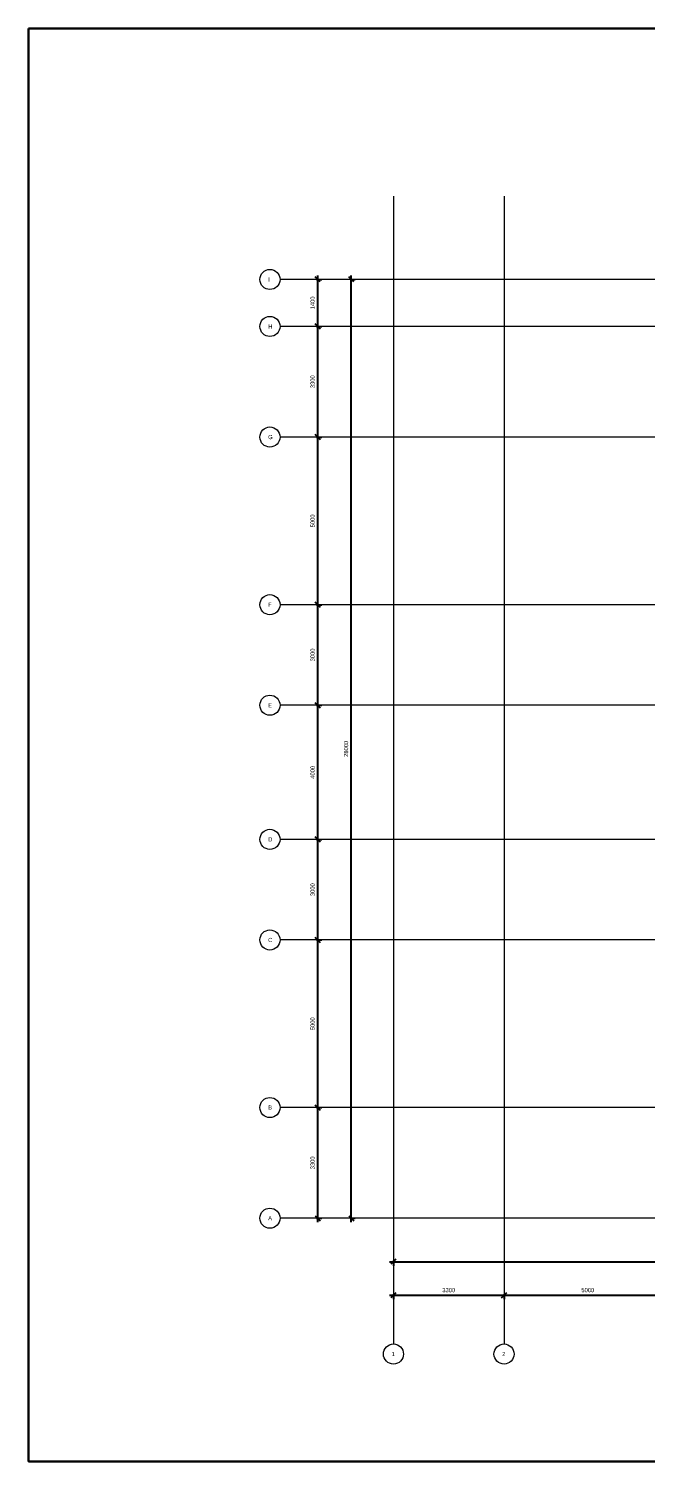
# Model space of a CAD drawing. Header units: millimetres. Extents: x -12446 to 395154, y -7552 to 35181.
# Drawn here: x 346899 to 365304, y -7552 to 35181 of the extents above; entities that cross this region are included whole.
import ezdxf

# ---------------------------------------------------------------- set-up
doc = ezdxf.new("R2010")
doc.units = ezdxf.units.MM
doc.header["$PDMODE"] = 35
doc.linetypes.add('Grid Line', pattern=[22.225, 12.7, -3.175, 3.175, -3.175])
for name, color, linetype, lineweight in [('A-ANNO-DIMS', 211, 'Continuous', 9), ('Boundary', 40, 'Continuous', 30), ('S-GRID', 1, 'Continuous', 9), ('S-GRID-IDEN', 1, 'Continuous', 9)]:
    doc.layers.add(name, color=color, linetype=linetype, lineweight=lineweight)
doc.styles.add('JetBrains Mono', font='JetBrainsMono-VariableFont_wght.ttf', dxfattribs={"height": 125})
doc.dimstyles.new('Diagonal_-_2_5mm_JetBrains_Mono', dxfattribs={"dimscale": 304.8, "dimtxt": 176.918969, "dimasz": 0.492126, "dimexe": 0.393701, "dimexo": 0.246063, "dimgap": 0.287073, "dimtad": 1, "dimdec": 0, "dimzin": 0, "dimdsep": 46, "dimtxsty": 'JetBrains Mono', "dimblk1": 'OBLIQUE', "dimblk2": 'OBLIQUE', "dimsah": 1, "dimcen": 0.09, "dimdle": 0.393701, "dimazin": 0, "dimtfac": 1, "dimtdec": 4, "dimtix": 1, "dimtmove": 0, "dimatfit": 3, "dimfxl": 1, "dimtvp": 1, "dimtfill": 1, "dimtolj": 1, "dimtzin": 0, "dimarcsym": 2})

# ---------------------------------------------------------------- blocks, each defined once
blk = doc.blocks.new('Grid - M_Grid Head - Circle-24584-01 1st Floor Lvl_')
at = {"layer": 'S-GRID-IDEN'}
blk.add_circle((0, 0), 6, dxfattribs=at)
blk = doc.blocks.new('_Oblique')
at = {"color": 0, "linetype": 'ByBlock', "lineweight": -2}
blk.add_line((-0.5, -0.5), (0.5, 0.5), dxfattribs=at)
blk = doc.blocks.new('*D71')
at = {"layer": 'A-ANNO-DIMS', "color": 0, "lineweight": -2, "transparency": 16777216}
for p, q in [((357666, -2597), (361206, -2597)), ((357786, -2566), (357786, -2717)), ((361086, -2566), (361086, -2717))]:
    blk.add_line(p, q, dxfattribs=at)
at = {"layer": 'Defpoints', "color": 0, "transparency": 16777216}
for p in [(357786, -2491), (361086, -2491), (361086, -2597)]:
    blk.add_point(p, dxfattribs=at)
at = {"layer": 'A-ANNO-DIMS', "color": 0, "lineweight": -2, "transparency": 16777216, "xscale": 150, "yscale": 150, "zscale": 150, "rotation": 180}
blk.add_blockref('_Oblique', (357786, -2597), dxfattribs=at)
at = {"layer": 'A-ANNO-DIMS', "color": 0, "lineweight": -2, "transparency": 16777216, "xscale": 150, "yscale": 150, "zscale": 150}
blk.add_blockref('_Oblique', (361086, -2597), dxfattribs=at)
at = {"layer": 'A-ANNO-DIMS', "color": 0, "transparency": 16777216, "insert": (359436, -2446), "char_height": 125, "width": 496.29, "attachment_point": 5, "style": 'JetBrains Mono', "bg_fill": 3, "box_fill_scale": 1.1, "bg_fill_color": 9, "bg_fill_true_color": 13158600, "bg_fill_transparency": 0}
blk.add_mtext('\\A1;3300', dxfattribs=at)
blk = doc.blocks.new('*D72')
at = {"layer": 'A-ANNO-DIMS', "color": 0, "lineweight": -2, "transparency": 16777216}
for p, q in [((360966, -2597), (366206, -2597)), ((361086, -2566), (361086, -2717)), ((366086, -2566), (366086, -2717))]:
    blk.add_line(p, q, dxfattribs=at)
at = {"layer": 'Defpoints', "color": 0, "transparency": 16777216}
for p in [(361086, -2491), (366086, -2491), (366086, -2597)]:
    blk.add_point(p, dxfattribs=at)
at = {"layer": 'A-ANNO-DIMS', "color": 0, "lineweight": -2, "transparency": 16777216, "xscale": 150, "yscale": 150, "zscale": 150, "rotation": 180}
blk.add_blockref('_Oblique', (361086, -2597), dxfattribs=at)
at = {"layer": 'A-ANNO-DIMS', "color": 0, "lineweight": -2, "transparency": 16777216, "xscale": 150, "yscale": 150, "zscale": 150}
blk.add_blockref('_Oblique', (366086, -2597), dxfattribs=at)
at = {"layer": 'A-ANNO-DIMS', "color": 0, "transparency": 16777216, "insert": (363586, -2446), "char_height": 125, "width": 496.29, "attachment_point": 5, "style": 'JetBrains Mono', "bg_fill": 3, "box_fill_scale": 1.1, "bg_fill_color": 9, "bg_fill_true_color": 13158600, "bg_fill_transparency": 0}
blk.add_mtext('\\A1;5000', dxfattribs=at)
blk = doc.blocks.new('*D78')
at = {"layer": 'A-ANNO-DIMS', "color": 0, "lineweight": -2, "transparency": 16777216}
for p, q in [((355494, 3000), (355645, 3000)), ((355525, -420), (355525, 3120)), ((355494, -300), (355645, -300))]:
    blk.add_line(p, q, dxfattribs=at)
at = {"layer": 'Defpoints', "color": 0, "transparency": 16777216}
for p in [(355419, 3000), (355525, 3000), (355419, -300)]:
    blk.add_point(p, dxfattribs=at)
at = {"layer": 'A-ANNO-DIMS', "color": 0, "lineweight": -2, "transparency": 16777216, "xscale": 150, "yscale": 150, "zscale": 150}
for p, rotation in [((355525, 3000), 90), ((355525, -300), 270)]:
    blk.add_blockref('_Oblique', p, dxfattribs=dict(at, rotation=rotation))
at = {"layer": 'A-ANNO-DIMS', "color": 0, "transparency": 16777216, "insert": (355373, 1350), "char_height": 125, "width": 496.29, "attachment_point": 5, "rotation": 90, "style": 'JetBrains Mono', "bg_fill": 3, "box_fill_scale": 1.1, "bg_fill_color": 9, "bg_fill_true_color": 13158600, "bg_fill_transparency": 0}
blk.add_mtext('\\A1;3300', dxfattribs=at)
blk = doc.blocks.new('*D79')
at = {"layer": 'A-ANNO-DIMS', "color": 0, "lineweight": -2, "transparency": 16777216}
for p, q in [((355525, 2880), (355525, 8120)), ((355494, 8000), (355645, 8000)), ((355494, 3000), (355645, 3000))]:
    blk.add_line(p, q, dxfattribs=at)
at = {"layer": 'Defpoints', "color": 0, "transparency": 16777216}
for p in [(355419, 8000), (355525, 8000), (355419, 3000)]:
    blk.add_point(p, dxfattribs=at)
at = {"layer": 'A-ANNO-DIMS', "color": 0, "lineweight": -2, "transparency": 16777216, "xscale": 150, "yscale": 150, "zscale": 150}
for p, rotation in [((355525, 8000), 90), ((355525, 3000), 270)]:
    blk.add_blockref('_Oblique', p, dxfattribs=dict(at, rotation=rotation))
at = {"layer": 'A-ANNO-DIMS', "color": 0, "transparency": 16777216, "insert": (355373, 5500), "char_height": 125, "width": 496.29, "attachment_point": 5, "rotation": 90, "style": 'JetBrains Mono', "bg_fill": 3, "box_fill_scale": 1.1, "bg_fill_color": 9, "bg_fill_true_color": 13158600, "bg_fill_transparency": 0}
blk.add_mtext('\\A1;5000', dxfattribs=at)
blk = doc.blocks.new('*D80')
at = {"layer": 'A-ANNO-DIMS', "color": 0, "lineweight": -2, "transparency": 16777216}
for p, q in [((355525, 7880), (355525, 11120)), ((355494, 11000), (355645, 11000)), ((355494, 8000), (355645, 8000))]:
    blk.add_line(p, q, dxfattribs=at)
at = {"layer": 'Defpoints', "color": 0, "transparency": 16777216}
for p in [(355419, 11000), (355525, 11000), (355419, 8000)]:
    blk.add_point(p, dxfattribs=at)
at = {"layer": 'A-ANNO-DIMS', "color": 0, "lineweight": -2, "transparency": 16777216, "xscale": 150, "yscale": 150, "zscale": 150}
for p, rotation in [((355525, 11000), 90), ((355525, 8000), 270)]:
    blk.add_blockref('_Oblique', p, dxfattribs=dict(at, rotation=rotation))
at = {"layer": 'A-ANNO-DIMS', "color": 0, "transparency": 16777216, "insert": (355373, 9500), "char_height": 125, "width": 496.29, "attachment_point": 5, "rotation": 90, "style": 'JetBrains Mono', "bg_fill": 3, "box_fill_scale": 1.1, "bg_fill_color": 9, "bg_fill_true_color": 13158600, "bg_fill_transparency": 0}
blk.add_mtext('\\A1;3000', dxfattribs=at)
blk = doc.blocks.new('*D81')
at = {"layer": 'A-ANNO-DIMS', "color": 0, "lineweight": -2, "transparency": 16777216}
for p, q in [((355494, 15000), (355645, 15000)), ((355525, 10880), (355525, 15120)), ((355494, 11000), (355645, 11000))]:
    blk.add_line(p, q, dxfattribs=at)
at = {"layer": 'Defpoints', "color": 0, "transparency": 16777216}
for p in [(355419, 15000), (355525, 15000), (355419, 11000)]:
    blk.add_point(p, dxfattribs=at)
at = {"layer": 'A-ANNO-DIMS', "color": 0, "lineweight": -2, "transparency": 16777216, "xscale": 150, "yscale": 150, "zscale": 150}
for p, rotation in [((355525, 15000), 90), ((355525, 11000), 270)]:
    blk.add_blockref('_Oblique', p, dxfattribs=dict(at, rotation=rotation))
at = {"layer": 'A-ANNO-DIMS', "color": 0, "transparency": 16777216, "insert": (355373, 13000), "char_height": 125, "width": 496.29, "attachment_point": 5, "rotation": 90, "style": 'JetBrains Mono', "bg_fill": 3, "box_fill_scale": 1.1, "bg_fill_color": 9, "bg_fill_true_color": 13158600, "bg_fill_transparency": 0}
blk.add_mtext('\\A1;4000', dxfattribs=at)
blk = doc.blocks.new('*D82')
at = {"layer": 'A-ANNO-DIMS', "color": 0, "lineweight": -2, "transparency": 16777216}
for p, q in [((355494, 18000), (355645, 18000)), ((355525, 14880), (355525, 18120)), ((355494, 15000), (355645, 15000))]:
    blk.add_line(p, q, dxfattribs=at)
at = {"layer": 'Defpoints', "color": 0, "transparency": 16777216}
for p in [(355419, 18000), (355525, 18000), (355419, 15000)]:
    blk.add_point(p, dxfattribs=at)
at = {"layer": 'A-ANNO-DIMS', "color": 0, "lineweight": -2, "transparency": 16777216, "xscale": 150, "yscale": 150, "zscale": 150}
for p, rotation in [((355525, 18000), 90), ((355525, 15000), 270)]:
    blk.add_blockref('_Oblique', p, dxfattribs=dict(at, rotation=rotation))
at = {"layer": 'A-ANNO-DIMS', "color": 0, "transparency": 16777216, "insert": (355373, 16500), "char_height": 125, "width": 496.29, "attachment_point": 5, "rotation": 90, "style": 'JetBrains Mono', "bg_fill": 3, "box_fill_scale": 1.1, "bg_fill_color": 9, "bg_fill_true_color": 13158600, "bg_fill_transparency": 0}
blk.add_mtext('\\A1;3000', dxfattribs=at)
blk = doc.blocks.new('*D83')
at = {"layer": 'A-ANNO-DIMS', "color": 0, "lineweight": -2, "transparency": 16777216}
for p, q in [((355525, 17880), (355525, 23120)), ((355494, 23000), (355645, 23000)), ((355494, 18000), (355645, 18000))]:
    blk.add_line(p, q, dxfattribs=at)
at = {"layer": 'Defpoints', "color": 0, "transparency": 16777216}
for p in [(355419, 23000), (355525, 23000), (355419, 18000)]:
    blk.add_point(p, dxfattribs=at)
at = {"layer": 'A-ANNO-DIMS', "color": 0, "lineweight": -2, "transparency": 16777216, "xscale": 150, "yscale": 150, "zscale": 150}
for p, rotation in [((355525, 23000), 90), ((355525, 18000), 270)]:
    blk.add_blockref('_Oblique', p, dxfattribs=dict(at, rotation=rotation))
at = {"layer": 'A-ANNO-DIMS', "color": 0, "transparency": 16777216, "insert": (355373, 20500), "char_height": 125, "width": 496.29, "attachment_point": 5, "rotation": 90, "style": 'JetBrains Mono', "bg_fill": 3, "box_fill_scale": 1.1, "bg_fill_color": 9, "bg_fill_true_color": 13158600, "bg_fill_transparency": 0}
blk.add_mtext('\\A1;5000', dxfattribs=at)
blk = doc.blocks.new('*D84')
at = {"layer": 'A-ANNO-DIMS', "color": 0, "lineweight": -2, "transparency": 16777216}
for p, q in [((355494, 26300), (355645, 26300)), ((355525, 22880), (355525, 26420)), ((355494, 23000), (355645, 23000))]:
    blk.add_line(p, q, dxfattribs=at)
at = {"layer": 'Defpoints', "color": 0, "transparency": 16777216}
for p in [(355419, 26300), (355525, 26300), (355419, 23000)]:
    blk.add_point(p, dxfattribs=at)
at = {"layer": 'A-ANNO-DIMS', "color": 0, "lineweight": -2, "transparency": 16777216, "xscale": 150, "yscale": 150, "zscale": 150}
for p, rotation in [((355525, 26300), 90), ((355525, 23000), 270)]:
    blk.add_blockref('_Oblique', p, dxfattribs=dict(at, rotation=rotation))
at = {"layer": 'A-ANNO-DIMS', "color": 0, "transparency": 16777216, "insert": (355373, 24650), "char_height": 125, "width": 496.29, "attachment_point": 5, "rotation": 90, "style": 'JetBrains Mono', "bg_fill": 3, "box_fill_scale": 1.1, "bg_fill_color": 9, "bg_fill_true_color": 13158600, "bg_fill_transparency": 0}
blk.add_mtext('\\A1;3300', dxfattribs=at)
blk = doc.blocks.new('*D85')
at = {"layer": 'A-ANNO-DIMS', "color": 0, "lineweight": -2, "transparency": 16777216}
for p, q in [((355525, 26180), (355525, 27820)), ((355494, 27700), (355645, 27700)), ((355494, 26300), (355645, 26300))]:
    blk.add_line(p, q, dxfattribs=at)
at = {"layer": 'Defpoints', "color": 0, "transparency": 16777216}
for p in [(355419, 27700), (355525, 27700), (355419, 26300)]:
    blk.add_point(p, dxfattribs=at)
at = {"layer": 'A-ANNO-DIMS', "color": 0, "lineweight": -2, "transparency": 16777216, "xscale": 150, "yscale": 150, "zscale": 150}
for p, rotation in [((355525, 27700), 90), ((355525, 26300), 270)]:
    blk.add_blockref('_Oblique', p, dxfattribs=dict(at, rotation=rotation))
at = {"layer": 'A-ANNO-DIMS', "color": 0, "transparency": 16777216, "insert": (355373, 27000), "char_height": 125, "width": 496.29, "attachment_point": 5, "rotation": 90, "style": 'JetBrains Mono', "bg_fill": 3, "box_fill_scale": 1.1, "bg_fill_color": 9, "bg_fill_true_color": 13158600, "bg_fill_transparency": 0}
blk.add_mtext('\\A1;1400', dxfattribs=at)
blk = doc.blocks.new('*D86')
at = {"layer": 'A-ANNO-DIMS', "color": 0, "lineweight": -2, "transparency": 16777216}
for p, q in [((356525, -420), (356525, 27820)), ((356494, 27700), (356645, 27700)), ((356494, -300), (356645, -300))]:
    blk.add_line(p, q, dxfattribs=at)
at = {"layer": 'Defpoints', "color": 0, "transparency": 16777216}
for p in [(356419, 27700), (356525, 27700), (356419, -300)]:
    blk.add_point(p, dxfattribs=at)
at = {"layer": 'A-ANNO-DIMS', "color": 0, "lineweight": -2, "transparency": 16777216, "xscale": 150, "yscale": 150, "zscale": 150}
for p, rotation in [((356525, 27700), 90), ((356525, -300), 270)]:
    blk.add_blockref('_Oblique', p, dxfattribs=dict(at, rotation=rotation))
at = {"layer": 'A-ANNO-DIMS', "color": 0, "transparency": 16777216, "insert": (356373, 13700), "char_height": 125, "width": 620.37, "attachment_point": 5, "rotation": 90, "style": 'JetBrains Mono', "bg_fill": 3, "box_fill_scale": 1.1, "bg_fill_color": 9, "bg_fill_true_color": 13158600, "bg_fill_transparency": 0}
blk.add_mtext('\\A1;28000', dxfattribs=at)
blk = doc.blocks.new('*D87')
at = {"layer": 'A-ANNO-DIMS', "color": 0, "lineweight": -2, "transparency": 16777216}
for p, q in [((357666, -1597), (386506, -1597)), ((357786, -1566), (357786, -1717)), ((386386, -1566), (386386, -1717))]:
    blk.add_line(p, q, dxfattribs=at)
at = {"layer": 'Defpoints', "color": 0, "transparency": 16777216}
for p in [(357786, -1491), (386386, -1491), (386386, -1597)]:
    blk.add_point(p, dxfattribs=at)
at = {"layer": 'A-ANNO-DIMS', "color": 0, "lineweight": -2, "transparency": 16777216, "xscale": 150, "yscale": 150, "zscale": 150, "rotation": 180}
blk.add_blockref('_Oblique', (357786, -1597), dxfattribs=at)
at = {"layer": 'A-ANNO-DIMS', "color": 0, "lineweight": -2, "transparency": 16777216, "xscale": 150, "yscale": 150, "zscale": 150}
blk.add_blockref('_Oblique', (386386, -1597), dxfattribs=at)
at = {"layer": 'A-ANNO-DIMS', "color": 0, "transparency": 16777216, "insert": (372086, -1446), "char_height": 125, "width": 620.37, "attachment_point": 5, "style": 'JetBrains Mono', "bg_fill": 3, "box_fill_scale": 1.1, "bg_fill_color": 9, "bg_fill_true_color": 13158600, "bg_fill_transparency": 0}
blk.add_mtext('\\A1;28600', dxfattribs=at)

msp = doc.modelspace()

# ---------------------------------------------------------------- linework, layer by layer
at = {"layer": 'Boundary'}
msp.add_lwpolyline([(346899.3, 35181.3), (395154.3, 35181.3), (395154.3, -7551.8), (346899.3, -7551.8)], close=True, dxfattribs=at)

# ---------------------------------------------------------------- block references
at = {"layer": 'S-GRID-IDEN', "xscale": 49.99999999999998, "yscale": 49.99999999999998, "zscale": 49.99999999999998}
for p, rotation in [((354100.6, 27700), 89.99999999999984), ((354100.6, 26300), 89.99999999999984), ((354100.6, 23000), 89.99999999999984), ((354100.6, 18000), 89.99999999999984), ((354100.6, 15000), 89.99999999999984), ((354100.6, 11000), 89.99999999999982), ((354100.6, 8000), 89.99999999999982), ((354100.6, 3000), 89.99999999999982), ((354100.6, -300), 89.99999999999982), ((357786.4, -4350.9), 180), ((361086.4, -4350.9), 180)]:
    msp.add_blockref('Grid - M_Grid Head - Circle-24584-01 1st Floor Lvl_', p, dxfattribs=dict(at, rotation=rotation))

# ---------------------------------------------------------------- next in the draw order: texts
at = {"layer": 'S-GRID-IDEN', "char_height": 125, "width": 128.27, "attachment_point": 1, "style": 'JetBrains Mono', "bg_fill": 3, "box_fill_scale": 1.25, "bg_fill_color": 9, "bg_fill_true_color": 13158600, "bg_fill_transparency": 0}
for s, insert in [('I', (354047.4, 27762.1)), ('H', (354047.4, 26362.1)), ('G', (354047.4, 23062.1)), ('F', (354047.4, 18062.1)), ('E', (354047.4, 15062.1)), ('D', (354047.4, 11062.1)), ('C', (354047.4, 8062.1)), ('B', (354047.4, 3062.1)), ('A', (354047.4, -237.9)), ('1', (357732, -4287.5)), ('2', (361032, -4287.5))]:
    msp.add_mtext(s, dxfattribs=dict(at, insert=insert))

# ---------------------------------------------------------------- next in the draw order: linework, layer by layer
at = {"layer": 'S-GRID', "linetype": 'Grid Line'}
for p, q in [((357786.4, 30181.3), (357786.4, -4050.9)), ((361086.4, 30181.3), (361086.4, -4050.9)), ((388338.8, 26300), (354400.6, 26300)), ((388338.8, 23000), (354400.6, 23000)), ((388338.8, 18000), (354400.6, 18000)), ((388338.8, 15000), (354400.6, 15000)), ((388338.8, 11000), (354400.6, 11000)), ((388338.8, 8000), (354400.6, 8000)), ((388338.8, 3000), (354400.6, 3000)), ((388338.8, -300), (354400.6, -300))]:
    msp.add_line(p, q, dxfattribs=at)

# ---------------------------------------------------------------- next in the draw order: dimensions: what is measured, and where the dimension line sits
at = {"layer": 'A-ANNO-DIMS'}
for base, p1, p2, override, picture, middle in [((356524.6, 27700), (356418.5, -300), (356418.5, 27700), {"dimpost": '<>', "dimfxl": 28000}, '*D86', (356372.8, 13700)), ((355524.6, 3000), (355418.5, -300), (355418.5, 3000), {"dimpost": '<>', "dimfxl": 3300}, '*D78', (355372.9, 1350))]:
    dim = msp.add_linear_dim(base=base, p1=p1, p2=p2, angle=90, dimstyle='Diagonal_-_2_5mm_JetBrains_Mono', override=override, dxfattribs=at)
    dim.commit()
    dim.dimension.update_dxf_attribs({"geometry": picture, "text_midpoint": middle})
for base, p1, p2, override, picture, middle in [((386386.4, -1597.3), (357786.4, -1491.2), (386386.4, -1491.2), {"dimpost": '<>', "dimfxl": 28600}, '*D87', (372086.4, -1445.5)), ((361086.4, -2597.3), (357786.4, -2491.2), (361086.4, -2491.2), {"dimpost": '<>', "dimfxl": 3300}, '*D71', (359436.4, -2445.6))]:
    dim = msp.add_linear_dim(base=base, p1=p1, p2=p2, dimstyle='Diagonal_-_2_5mm_JetBrains_Mono', override=override, dxfattribs=at)
    dim.commit()
    dim.dimension.update_dxf_attribs({"geometry": picture, "text_midpoint": middle})

# ---------------------------------------------------------------- next in the draw order: dimensions: what is measured, and where the dimension line sits
dim = msp.add_linear_dim(base=(355524.6, 8000), p1=(355418.5, 3000), p2=(355418.5, 8000), angle=90, dimstyle='Diagonal_-_2_5mm_JetBrains_Mono', override={"dimpost": '<>', "dimfxl": 5000}, dxfattribs=at)
dim.commit()
dim.dimension.update_dxf_attribs({"geometry": '*D79', "text_midpoint": (355372.9, 5500)})
dim = msp.add_linear_dim(base=(366086.4, -2597.3), p1=(361086.4, -2491.2), p2=(366086.4, -2491.2), dimstyle='Diagonal_-_2_5mm_JetBrains_Mono', override={"dimpost": '<>', "dimfxl": 5000}, dxfattribs=at)
dim.commit()
dim.dimension.update_dxf_attribs({"geometry": '*D72', "text_midpoint": (363586.4, -2445.6)})

# ---------------------------------------------------------------- next in the draw order: dimensions: what is measured, and where the dimension line sits
dim = msp.add_linear_dim(base=(355524.6, 11000), p1=(355418.5, 8000), p2=(355418.5, 11000), angle=90, dimstyle='Diagonal_-_2_5mm_JetBrains_Mono', override={"dimpost": '<>', "dimfxl": 3000}, dxfattribs=at)
dim.commit()
dim.dimension.update_dxf_attribs({"geometry": '*D80', "text_midpoint": (355372.9, 9500)})

# ---------------------------------------------------------------- next in the draw order: dimensions: what is measured, and where the dimension line sits
dim = msp.add_linear_dim(base=(355524.6, 15000), p1=(355418.5, 11000), p2=(355418.5, 15000), angle=90, dimstyle='Diagonal_-_2_5mm_JetBrains_Mono', override={"dimpost": '<>', "dimfxl": 4000}, dxfattribs=at)
dim.commit()
dim.dimension.update_dxf_attribs({"geometry": '*D81', "text_midpoint": (355372.9, 13000)})

# ---------------------------------------------------------------- next in the draw order: dimensions: what is measured, and where the dimension line sits
dim = msp.add_linear_dim(base=(355524.6, 18000), p1=(355418.5, 15000), p2=(355418.5, 18000), angle=90, dimstyle='Diagonal_-_2_5mm_JetBrains_Mono', override={"dimpost": '<>', "dimfxl": 3000}, dxfattribs=at)
dim.commit()
dim.dimension.update_dxf_attribs({"geometry": '*D82', "text_midpoint": (355372.9, 16500)})

# ---------------------------------------------------------------- next in the draw order: dimensions: what is measured, and where the dimension line sits
dim = msp.add_linear_dim(base=(355524.6, 23000), p1=(355418.5, 18000), p2=(355418.5, 23000), angle=90, dimstyle='Diagonal_-_2_5mm_JetBrains_Mono', override={"dimpost": '<>', "dimfxl": 5000}, dxfattribs=at)
dim.commit()
dim.dimension.update_dxf_attribs({"geometry": '*D83', "text_midpoint": (355372.9, 20500)})

# ---------------------------------------------------------------- next in the draw order: dimensions: what is measured, and where the dimension line sits
dim = msp.add_linear_dim(base=(355524.6, 26300), p1=(355418.5, 23000), p2=(355418.5, 26300), angle=90, dimstyle='Diagonal_-_2_5mm_JetBrains_Mono', override={"dimpost": '<>', "dimfxl": 3300}, dxfattribs=at)
dim.commit()
dim.dimension.update_dxf_attribs({"geometry": '*D84', "text_midpoint": (355372.9, 24650)})

# ---------------------------------------------------------------- next in the draw order: dimensions: what is measured, and where the dimension line sits
dim = msp.add_linear_dim(base=(355524.6, 27700), p1=(355418.5, 26300), p2=(355418.5, 27700), angle=90, dimstyle='Diagonal_-_2_5mm_JetBrains_Mono', override={"dimpost": '<>', "dimfxl": 1400}, dxfattribs=at)
dim.commit()
dim.dimension.update_dxf_attribs({"geometry": '*D85', "text_midpoint": (355372.9, 27000)})

# ---------------------------------------------------------------- next in the draw order: linework, layer by layer
at = {"layer": 'S-GRID', "linetype": 'Grid Line'}
msp.add_line((388338.8, 27700), (354400.6, 27700), dxfattribs=at)

doc.saveas('drawing.dxf')
